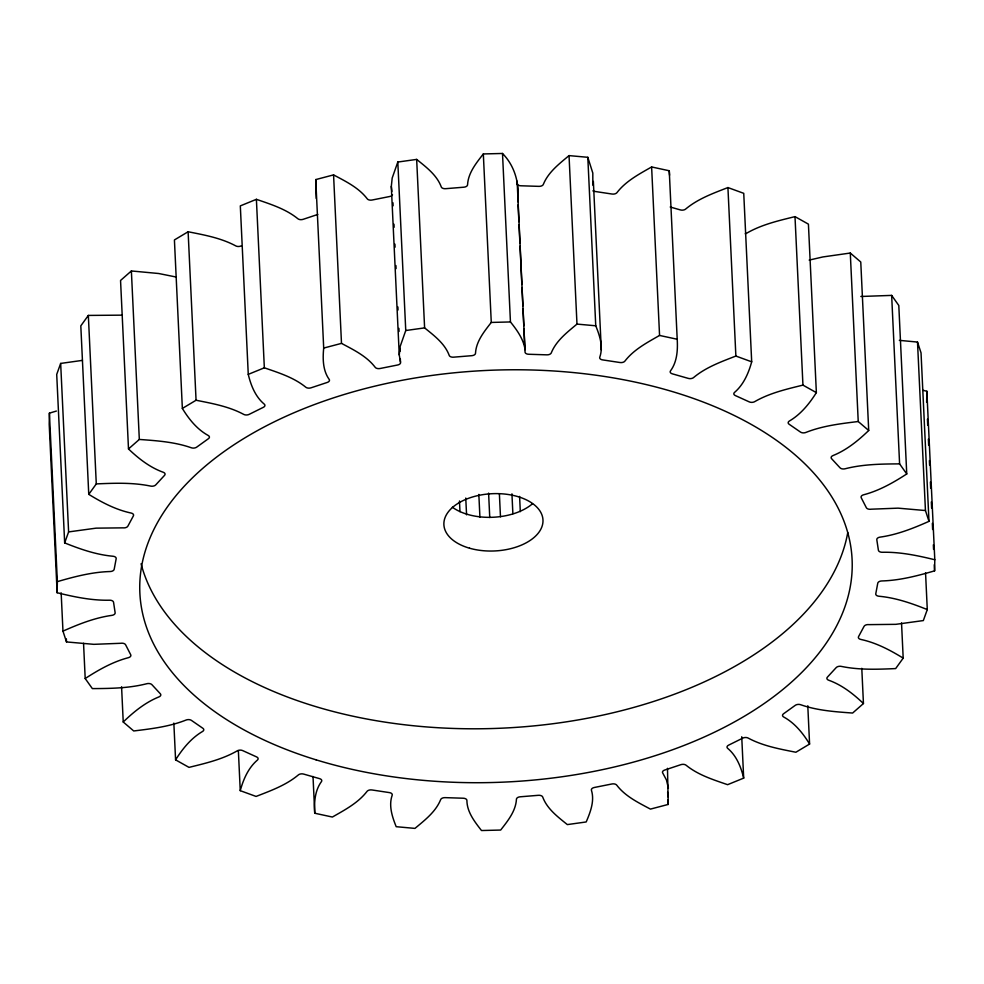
<?xml version="1.0" encoding="UTF-8"?>
<svg xmlns="http://www.w3.org/2000/svg" width="984" height="984" viewBox="0 0 984 984"><rect width="100%" height="100%" fill="white"/><g stroke="black" fill="none" stroke-linecap="round" stroke-linejoin="round"><path stroke-width="1.48" d="M56.395 411.054L49.409 413.145L49.2 424.252L57.146 592.737C74.194 596.894 91.647 600.584 109.285 600.215A4.059 2.349 -2.7 0 1 113.554 602.294L115.128 612.675A4.059 2.349 -2.7 0 1 111.586 615.406C94.636 617.817 78.523 624.225 62.964 631.138L66.494 641.937L93.861 644.336L120.712 643.29A4.059 2.349 -2.7 0 1 125.632 644.827L130.7 654.717A4.059 2.349 -2.7 0 1 128.105 657.755C112.643 661.851 98.535 669.87 85.202 678.529L92.348 688.603C110.466 688.517 128.892 688.271 146.555 683.782A4.059 2.349 -2.7 0 1 151.954 684.716L160.306 693.745A4.059 2.349 -2.7 0 1 158.768 696.979C145.226 702.49 133.652 711.924 123.234 721.998L133.713 730.964C151.302 728.824 169.236 726.684 185.816 720.14A4.059 2.349 -2.7 0 1 191.499 720.436L202.815 728.246A4.059 2.349 -2.7 0 1 202.384 731.567C191.044 738.271 182.52 748.849 175.583 759.857L189.002 767.372C205.385 763.35 222.249 759.439 237.009 750.976A4.059 2.349 -2.7 0 1 242.728 750.62L256.59 756.917A4.059 2.349 -2.7 0 1 257.279 760.189C248.275 767.963 243.343 779.414 240.256 790.669L256.074 796.437C270.686 790.755 285.963 785.244 298.152 775.097A4.059 2.349 -2.7 0 1 303.699 774.101L319.554 778.639A4.059 2.349 -2.7 0 1 321.35 781.739C314.806 790.693 314.068 802.514 314.745 813.239L332.383 817.04C344.732 809.967 358.016 803.005 366.884 791.566A4.059 2.349 -2.7 0 1 372.063 789.98L389.307 792.587A4.059 2.349 -2.7 0 1 392.136 795.38C388.52 805.736 392.272 816.978 396.195 826.695L414.965 828.393C424.719 820.226 435.666 811.861 440.598 799.771A4.059 2.349 -2.7 0 1 445.186 797.643L463.169 798.221A4.059 2.349 -2.7 0 1 466.908 800.619C467.031 812.095 474.743 821.837 481.496 830.533L500.671 830.053C507.658 821.062 515.751 811.21 516.428 799.377A4.059 2.349 -2.7 0 1 520.253 796.794L538.273 795.318A4.059 2.349 -2.7 0 1 542.787 797.224C547.178 808.971 557.891 816.941 567.337 824.592L586.193 821.96C590.351 812.218 594.73 801.013 591.47 790.41A4.059 2.349 -2.7 0 1 594.398 787.471L611.765 784.002A4.059 2.349 -2.7 0 1 616.882 785.33C625.344 796.376 638.419 802.673 650.436 809.106L668.247 804.42L667.484 768.332M57.146 592.737L57.355 581.63L49.409 413.145M926.645 402.37L926.854 391.263L922.709 390.217M668.419 788.245L666.463 780.005L662.847 773.215A4.059 2.349 -2.7 0 1 664.754 770.029L680.805 764.691A4.059 2.349 -2.7 0 1 686.328 765.417C698.259 775.048 713.302 779.746 727.606 784.679L743.683 778.11C741.063 767.176 736.61 755.872 727.803 748.455A4.059 2.349 -2.7 0 1 728.627 745.146L742.736 738.148A4.059 2.349 -2.7 0 1 748.455 738.221C763.092 746.032 779.746 749.045 795.884 752.243L809.586 744.052C803.104 733.412 794.924 723.179 783.854 717.078A4.059 2.349 -2.7 0 1 783.559 713.769L795.183 705.393A4.059 2.349 -2.7 0 1 800.878 704.802C817.458 710.583 835.231 711.776 852.624 713.043L863.448 703.535C853.386 693.929 842.058 685.048 828.848 680.276A4.059 2.349 -2.7 0 1 827.433 677.103L836.142 667.656A4.059 2.349 -2.7 0 1 841.591 666.451C859.339 670.092 877.654 669.366 895.661 668.579L903.189 658.136C890.102 650.08 876.178 642.749 861.049 639.489A4.059 2.349 -2.7 0 1 858.577 636.574L864.026 626.414A4.059 2.349 -2.7 0 1 869.007 624.631L895.846 624.336L923.336 620.572L927.285 609.588C911.861 603.389 895.87 597.805 879.216 596.267A4.059 2.349 -2.7 0 1 875.785 593.709L877.753 583.241A4.059 2.349 -2.7 0 1 882.107 580.941C899.991 580.412 917.482 575.812 934.591 570.855L934.8 559.748L926.854 391.263M517.965 201.769C519.515 184.131 515.222 166.37 502.504 153.467L483.328 153.947C476.342 162.938 468.249 172.79 467.572 184.623A4.059 2.349 -2.7 0 1 463.747 187.206L445.727 188.682A4.059 2.349 -2.7 0 1 441.213 186.775C436.822 175.029 426.109 167.059 416.662 159.408L397.807 162.04L392.186 178.055L391.312 186.443L399.258 354.929L400.476 362.075A4.059 2.349 -2.7 0 1 397.548 365.015L380.181 368.483A4.059 2.349 -2.7 0 1 375.064 367.155C366.601 356.11 353.527 349.812 341.497 343.379L323.699 348.065C322.666 358.57 322.752 370.328 329.099 379.271A4.059 2.349 -2.7 0 1 327.192 382.456L311.141 387.782A4.059 2.349 -2.7 0 1 305.618 387.069C293.687 377.438 278.644 372.739 264.339 367.807L248.263 374.375C250.883 385.31 255.336 396.613 264.142 404.03A4.059 2.349 -2.7 0 1 263.318 407.339L249.21 414.338A4.059 2.349 -2.7 0 1 243.491 414.264C228.854 406.453 212.2 403.44 196.062 400.242L182.36 408.434C188.842 419.073 197.021 429.307 208.091 435.408A4.059 2.349 -2.7 0 1 208.387 438.716L196.763 447.093A4.059 2.349 -2.7 0 1 191.068 447.683C174.488 441.902 156.714 440.709 139.322 439.442L128.498 448.95C138.56 458.556 149.888 467.437 163.098 472.209A4.059 2.349 -2.7 0 1 164.512 475.383L155.804 484.829A4.059 2.349 -2.7 0 1 150.355 486.034C132.606 482.394 114.292 483.119 96.284 483.907L88.757 494.349C101.832 502.406 115.768 509.737 130.897 512.996A4.059 2.349 -2.7 0 1 133.369 515.911L127.92 526.071A4.059 2.349 -2.7 0 1 122.939 527.854L96.1 528.15L68.609 531.913L64.661 542.897C80.085 549.097 96.075 554.681 112.73 556.218A4.059 2.349 -2.7 0 1 116.161 558.777L114.193 569.244A4.059 2.349 -2.7 0 1 109.839 571.544C91.955 572.073 74.464 576.673 57.355 581.63M517.141 181.191L525.038 351.866A4.059 2.349 -2.7 0 0 528.777 354.265L546.76 354.843A4.059 2.349 -2.7 0 0 551.347 352.715C556.28 340.624 567.227 332.26 576.981 324.093L595.75 325.79C599.674 335.507 603.426 346.749 599.809 357.106A4.059 2.349 -2.7 0 0 602.639 359.898L619.883 362.506A4.059 2.349 -2.7 0 0 625.061 360.919C633.93 349.48 647.214 342.518 659.563 335.446L677.201 339.246C677.878 349.972 677.14 361.792 670.596 370.747A4.059 2.349 -2.7 0 0 672.38 373.846L688.246 378.385A4.059 2.349 -2.7 0 0 693.794 377.389C705.983 367.241 721.26 361.731 735.872 356.048L751.69 361.817C748.603 373.071 743.67 384.523 734.667 392.296A4.059 2.349 -2.7 0 0 735.356 395.568L749.218 401.866A4.059 2.349 -2.7 0 0 754.937 401.509C769.697 393.046 786.56 389.135 802.944 385.113L816.363 392.628C809.426 403.637 800.902 414.215 789.562 420.918A4.059 2.349 -2.7 0 0 789.131 424.239L800.447 432.05A4.059 2.349 -2.7 0 0 806.13 432.345C822.71 425.801 840.644 423.661 858.232 421.521L868.712 430.488C858.294 440.561 846.72 449.996 833.177 455.494A4.059 2.349 -2.7 0 0 831.64 458.741L839.992 467.769A4.059 2.349 -2.7 0 0 845.391 468.704C863.054 464.214 881.479 463.968 899.597 463.882L906.744 473.956C893.411 482.615 879.302 490.635 863.829 494.731A4.059 2.349 -2.7 0 0 861.246 497.769L866.314 507.658A4.059 2.349 -2.7 0 0 871.234 509.195L898.084 508.15L925.452 510.548L928.982 521.348C913.423 528.26 897.31 534.669 880.36 537.079A4.059 2.349 -2.7 0 0 876.818 539.81L878.392 550.191A4.059 2.349 -2.7 0 0 882.66 552.27C900.298 551.901 917.752 555.591 934.8 559.748M399.258 354.929L400.131 346.54L405.752 330.526L397.807 162.04M392.505 194.795A4.059 2.349 -2.7 0 1 389.603 196.529L372.235 199.998A4.059 2.349 -2.7 0 1 367.118 198.67C358.656 187.624 345.581 181.327 333.564 174.894L315.753 179.58L316.233 198.497M592.835 185.177L592.811 173.061L587.805 157.305L569.035 155.607C559.281 163.775 548.334 172.138 543.402 184.229A4.059 2.349 -2.7 0 1 538.814 186.357L520.831 185.779A4.059 2.349 -2.7 0 1 517.092 183.381M82.435 360.378L60.664 363.428L56.715 374.412L64.661 542.897M121.991 315.151L88.339 315.421L80.811 325.864L88.757 494.349M483.328 153.947L491.274 322.432C484.288 331.423 476.194 341.276 475.518 353.108A4.059 2.349 -2.7 0 1 471.693 355.691L453.673 357.167A4.059 2.349 -2.7 0 1 449.159 355.261C444.768 343.514 434.055 335.544 424.608 327.893L405.752 330.526M176.124 277.021L158.695 273.515L131.376 270.957L120.552 280.465L128.498 448.95M241.264 245.852A4.059 2.349 -2.7 0 1 235.545 245.779C220.908 237.968 204.254 234.955 188.116 231.757L174.414 239.948L182.36 408.434M669.575 175.201L669.255 170.761L651.617 166.96C639.268 174.033 625.984 180.995 617.116 192.433A4.059 2.349 -2.7 0 1 611.937 194.02L594.693 191.413A4.059 2.349 -2.7 0 1 592.885 190.859M317.783 214.45L303.195 219.309A4.059 2.349 -2.7 0 1 297.672 218.583C285.741 208.952 270.698 204.254 256.393 199.322L240.317 205.89L248.263 374.375M751.69 361.817L743.744 193.331L727.926 187.563C713.314 193.245 698.037 198.756 685.848 208.903A4.059 2.349 -2.7 0 1 680.301 209.9L670.202 207.009M809.168 260.108L822.858 256.947L850.287 253.036L860.766 262.002L868.712 430.488M816.363 392.628L808.418 224.143L794.998 216.628C778.615 220.65 761.751 224.561 746.991 233.023A4.059 2.349 -2.7 0 1 745.232 233.737M860.852 296.479L891.652 295.397L898.798 305.471L906.744 473.956M491.274 322.432L510.45 321.952C517.006 330.107 523.513 339.099 525.087 349.677M899.339 340.353L917.506 342.063L921.036 352.862L928.982 521.348M391.312 186.443L391.829 191.45M927.432 419.221L927.727 425.346M928.379 439.135L928.662 445.26M929.388 460.573L929.597 465.174M930.397 482.025L930.679 488.15M931.331 501.926L931.627 508.064M932.352 523.377L932.635 529.503M933.361 544.816L933.57 549.416M934.296 564.73L934.591 570.855M917.506 342.063L925.452 510.548M925.55 572.823L927.285 609.588M891.652 295.397L899.597 463.882M901.529 622.909L903.189 658.136M850.287 253.036L858.232 421.521M861.787 668.308L863.448 703.535M794.998 216.628L802.944 385.113M807.79 705.762L809.586 744.052M727.926 187.563L735.872 356.048M741.727 736.758L743.683 778.11M669.255 170.761L677.201 339.246M651.617 166.96L659.563 335.446M667.669 792.169L667.878 796.757M668.025 799.82L668.247 804.42M593.364 181.413L601.31 349.898M587.805 157.305L595.75 325.79M569.035 155.607L576.981 324.093M518.113 204.832L518.9 221.683M519.048 224.746L519.909 243.122M520.056 246.185L521.864 284.474M522.012 287.537L522.873 305.926M523.021 308.988L523.82 325.827M523.955 328.902L524.829 347.278M519.589 496.416L520.315 511.68M502.504 153.467L510.45 321.952M511.938 493.845L512.873 513.673M499.392 493.894L500.475 516.784M488.605 493.132L489.749 517.547M478.839 494.411L479.921 517.301M465.764 498.052L466.564 514.829M459.466 500.979L459.971 511.668M416.662 159.408L424.608 327.893M392.96 202.778L393.108 205.84M393.981 224.217L394.117 227.279M394.916 244.13L395.064 247.193M395.925 265.569L396.072 268.632M397.88 306.934L398.016 309.997M398.889 328.373L399.037 331.436M399.824 348.287L399.971 351.349M400.328 359.012L400.476 362.075M333.564 174.894L341.497 343.379M315.753 179.58L323.699 348.065M313.01 776.474L314.745 813.239M256.393 199.322L264.339 367.807M238.374 750.841L240.256 790.669M188.116 231.757L196.062 400.242M173.848 723.092L175.583 759.857M131.376 270.957L139.322 439.442M121.573 686.77L123.234 721.998M88.339 315.421L96.284 483.907M83.542 643.302L85.202 678.529M60.664 363.428L68.609 531.913M66.346 638.874L66.494 641.937M61.156 592.835L62.964 631.138M847.765 532.504A356.503 206.013 -2.7 0 1 501.323 728.197A356.503 206.013 -2.7 0 1 141.069 563.758M532.516 503.734A49.606 28.659 -2.7 0 1 452.345 507.203M316.073 759.832A356.503 206.013 -2.7 0 0 852.218 566.243A356.503 206.013 -2.7 0 0 319.628 402.641A356.503 206.013 -2.7 0 0 316.073 759.832M469.528 548.199A49.606 28.659 -2.7 0 0 542.983 520.192A49.606 28.659 -2.7 0 0 467.781 498.593A49.606 28.659 -2.7 0 0 469.528 548.199"/></g></svg>
